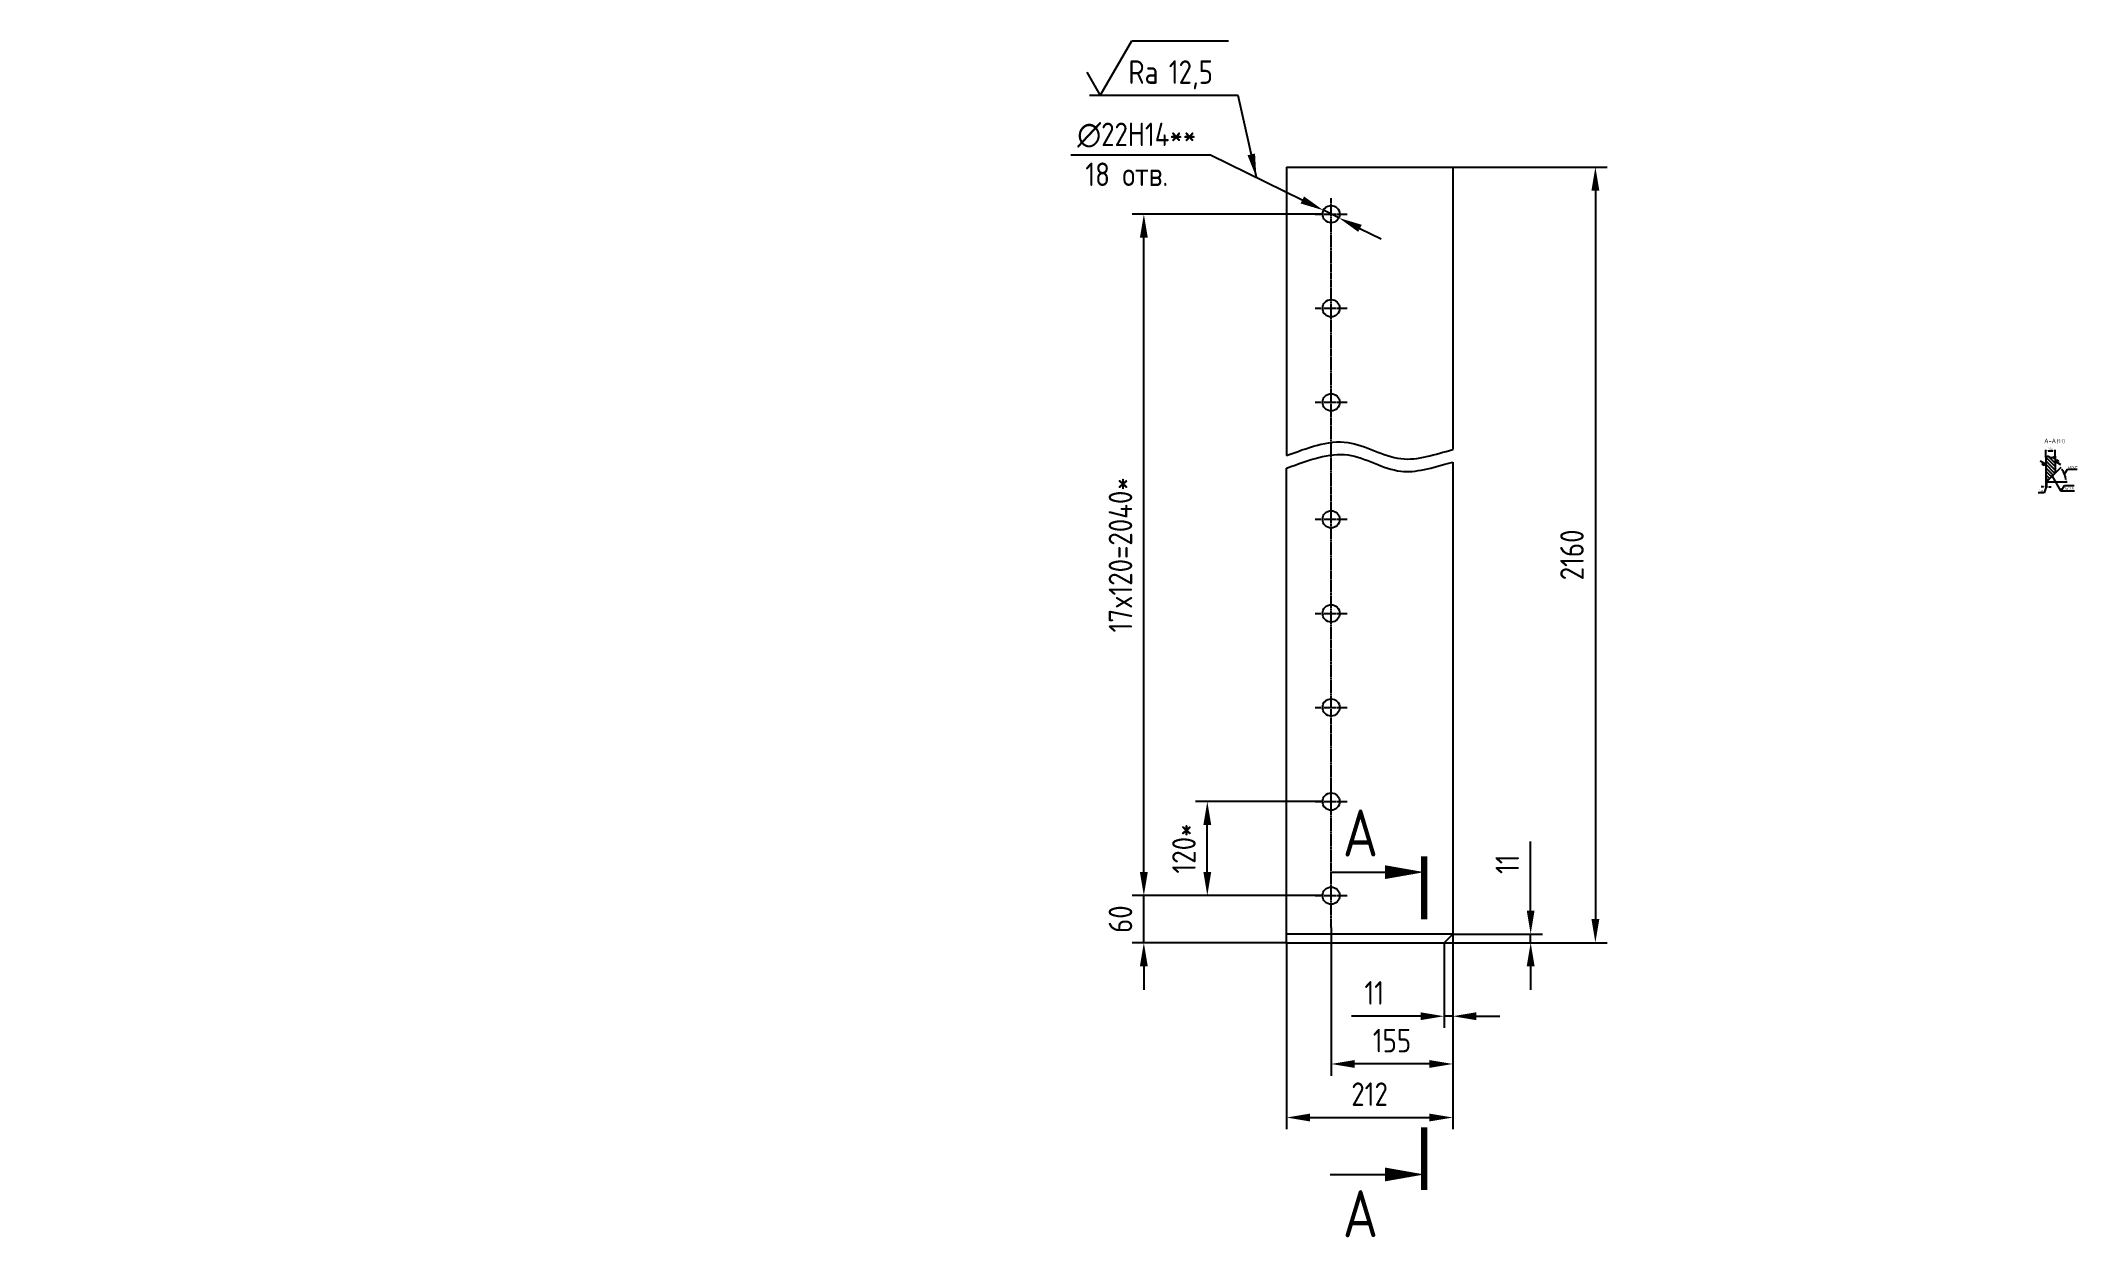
# Model space of a CAD drawing. Header units: millimetres. Extents: x 101 to 2698, y -860 to 666.
# The model-space entities are those that its viewports show. They can reach past a viewport. Long polylines and large blocks are cut down to what shows.
import ezdxf
from ezdxf.enums import TextEntityAlignment as Align

# ---------------------------------------------------------------- set-up
doc = ezdxf.new("R2010")
doc.units = ezdxf.units.MM
doc.header["$LTSCALE"] = 2
doc.linetypes.add('CENTER', pattern=[2, 1.25, -0.25, 0.25, -0.25])
for name, color, linetype in [('Bord', 1, 'Continuous'), ('Cen', 5, 'CENTER'), ('Cont', 6, 'Continuous'), ('Dim', 7, 'Continuous'), ('Hatch', 2, 'Continuous'), ('Text', 3, 'Continuous'), ('Textb', 6, 'Continuous')]:
    doc.layers.add(name, color=color, linetype=linetype)
doc.styles.add('Style1', font='romans.shx', dxfattribs={"width": 0.8})
doc.dimstyles.new('Anqular$2', dxfattribs={"dimtxt": 3, "dimasz": 3, "dimexe": 1.25, "dimexo": 0, "dimgap": 1, "dimtad": 2, "dimtoh": 1, "dimtxsty": 'Style1', "dimcen": 2.5, "dimclrt": 3, "dimadec": 0, "dimazin": 0, "dimtfac": 1, "dimtmove": 1, "dimatfit": 3, "dimfxl": 1, "dimarcsym": 0})
doc.dimstyles.new('DIA_2', dxfattribs={"dimscale": 2, "dimtxt": 3, "dimasz": 3, "dimexe": 0.18, "dimexo": 0.0625, "dimgap": 1, "dimtad": 1, "dimtih": 1, "dimtoh": 1, "dimdec": 0, "dimdsep": 46, "dimtxsty": 'Style1', "dimcen": 0, "dimclrt": 3, "dimadec": 0, "dimazin": 0, "dimtfac": 1, "dimtdec": 0, "dimtmove": 0, "dimatfit": 3, "dimfxl": 1, "dimtolj": 1, "dimarcsym": 0})
doc.dimstyles.new('Lin', dxfattribs={"dimtxt": 3, "dimasz": 3, "dimexe": 1.25, "dimexo": 0, "dimgap": 1, "dimtad": 1, "dimtoh": 1, "dimdec": 3, "dimtxsty": 'Style1', "dimcen": 2.5, "dimclrt": 3, "dimadec": 0, "dimazin": 0, "dimtfac": 1, "dimtdec": 3, "dimtmove": 0, "dimatfit": 3, "dimldrblk": 'DOT', "dimfxl": 1, "dimarcsym": 0})
doc.dimstyles.new('Lin$0', dxfattribs={"dimtxt": 3, "dimasz": 3, "dimexe": 1.25, "dimexo": 0, "dimgap": 1, "dimtad": 1, "dimtoh": 1, "dimtxsty": 'Style1', "dimcen": 2.5, "dimclrt": 3, "dimadec": 0, "dimazin": 0, "dimtfac": 1, "dimtmove": 0, "dimatfit": 3, "dimldrblk": 'NONE', "dimfxl": 1, "dimarcsym": 0})
doc.dimstyles.new('LIN10', dxfattribs={"dimscale": 10, "dimtxt": 3, "dimasz": 3, "dimexe": 1.5, "dimexo": 0, "dimgap": 1.48, "dimtad": 1, "dimdec": 1, "dimzin": 12, "dimdsep": 46, "dimtxsty": 'Style1', "dimcen": 0, "dimclrt": 3, "dimadec": 0, "dimazin": 0, "dimtfac": 1, "dimtdec": 1, "dimtmove": 0, "dimatfit": 0, "dimfxl": 1, "dimtolj": 1, "dimtzin": 12, "dimarcsym": 0})

# ---------------------------------------------------------------- blocks, each defined once
blk = doc.blocks.new('*D16')
at = {"layer": 'Defpoints', "color": 0, "transparency": 16777216}
for p in [(1587.8, -303.9), (1734.7, -303.9), (1734.7, -423.9)]:
    blk.add_point(p, dxfattribs=at)
at = {"layer": 'Dim', "color": 0, "lineweight": -2, "transparency": 16777216}
for p, q in [((1734.7, -303.9), (1572.8, -303.9)), ((1587.8, -393.9), (1587.8, -333.9)), ((1734.7, -423.9), (1572.8, -423.9))]:
    blk.add_line(p, q, dxfattribs=at)
at = {"layer": 'Dim', "color": 0, "transparency": 16777216}
for points in [[(1582.8, -333.9), (1592.8, -333.9), (1587.8, -303.9)], [(1582.8, -393.9), (1592.8, -393.9), (1587.8, -423.9)]]:
    blk.add_solid(points, dxfattribs=at)
at = {"layer": 'Dim', "color": 3, "transparency": 16777216, "insert": (1558, -363.9), "char_height": 30, "attachment_point": 5, "rotation": 90, "style": 'Style1'}
blk.add_mtext('\\A1;120*', dxfattribs=at)
blk = doc.blocks.new('*D17')
at = {"layer": 'Defpoints', "color": 0, "transparency": 16777216}
for p in [(1506.9, 445.3), (1734.7, 445.3), (1688.7, -423.9)]:
    blk.add_point(p, dxfattribs=at)
at = {"layer": 'Dim', "color": 0, "lineweight": -2, "transparency": 16777216}
for p, q in [((1734.7, 445.3), (1491.9, 445.3)), ((1506.9, -393.9), (1506.9, 415.3)), ((1688.7, -423.9), (1491.9, -423.9))]:
    blk.add_line(p, q, dxfattribs=at)
at = {"layer": 'Dim', "color": 0, "transparency": 16777216}
for points in [[(1501.9, 415.3), (1511.9, 415.3), (1506.9, 445.3)], [(1501.9, -393.9), (1511.9, -393.9), (1506.9, -423.9)]]:
    blk.add_solid(points, dxfattribs=at)
at = {"layer": 'Dim', "color": 3, "transparency": 16777216, "insert": (1477.1, 10.7), "char_height": 30, "attachment_point": 5, "rotation": 90, "style": 'Style1'}
blk.add_mtext('\\A1;17x120=2040*', dxfattribs=at)
blk = doc.blocks.new('*D18')
at = {"layer": 'Defpoints', "color": 0, "transparency": 16777216}
for p in [(1900.7, 505.3), (1889.7, -483.9), (2082.5, -483.9)]:
    blk.add_point(p, dxfattribs=at)
at = {"layer": 'Dim', "color": 0, "lineweight": -2, "transparency": 16777216}
for p, q in [((1900.7, 505.3), (2097.5, 505.3)), ((2082.5, 475.3), (2082.5, -453.9)), ((1889.7, -483.9), (2097.5, -483.9))]:
    blk.add_line(p, q, dxfattribs=at)
at = {"layer": 'Dim', "color": 0, "transparency": 16777216}
for points in [[(2077.5, 475.3), (2087.5, 475.3), (2082.5, 505.3)], [(2077.5, -453.9), (2087.5, -453.9), (2082.5, -483.9)]]:
    blk.add_solid(points, dxfattribs=at)
at = {"layer": 'Dim', "color": 3, "transparency": 16777216, "insert": (2052.7, 10.7), "char_height": 30, "attachment_point": 5, "rotation": 90, "style": 'Style1'}
blk.add_mtext('\\A1;2160', dxfattribs=at)
blk = doc.blocks.new('*D19')
at = {"layer": 'Defpoints', "color": 0, "transparency": 16777216}
for p in [(1506.9, -423.9), (1734.7, -423.9), (1688.7, -483.9)]:
    blk.add_point(p, dxfattribs=at)
at = {"layer": 'Dim', "color": 0, "lineweight": -2, "transparency": 16777216}
for p, q in [((1506.9, -393.9), (1506.9, -363.9)), ((1734.7, -423.9), (1491.9, -423.9)), ((1506.9, -483.9), (1506.9, -423.9)), ((1688.7, -483.9), (1491.9, -483.9)), ((1506.9, -513.9), (1506.9, -543.9))]:
    blk.add_line(p, q, dxfattribs=at)
at = {"layer": 'Dim', "color": 0, "transparency": 16777216}
for points in [[(1501.9, -393.9), (1511.9, -393.9), (1506.9, -423.9)], [(1501.9, -513.9), (1511.9, -513.9), (1506.9, -483.9)]]:
    blk.add_solid(points, dxfattribs=at)
at = {"layer": 'Dim', "color": 3, "transparency": 16777216, "insert": (1477.1, -453.9), "char_height": 30, "attachment_point": 5, "rotation": 90, "style": 'Style1'}
blk.add_mtext('\\A1;60', dxfattribs=at)
blk = doc.blocks.new('*D20')
at = {"layer": 'Defpoints', "color": 0, "transparency": 16777216}
for p in [(1745.7, -464.4), (1900.7, -472.9), (1745.7, -638.6)]:
    blk.add_point(p, dxfattribs=at)
at = {"layer": 'Dim', "color": 0, "lineweight": -2, "transparency": 16777216}
for p, q in [((1745.7, -464.4), (1745.7, -653.6)), ((1900.7, -472.9), (1900.7, -653.6)), ((1870.7, -638.6), (1775.7, -638.6))]:
    blk.add_line(p, q, dxfattribs=at)
at = {"layer": 'Dim', "color": 0, "transparency": 16777216}
for points in [[(1775.7, -633.6), (1775.7, -643.6), (1745.7, -638.6)], [(1870.7, -633.6), (1870.7, -643.6), (1900.7, -638.6)]]:
    blk.add_solid(points, dxfattribs=at)
at = {"layer": 'Dim', "color": 3, "transparency": 16777216, "insert": (1823.2, -608.8), "char_height": 30, "attachment_point": 5, "style": 'Style1'}
blk.add_mtext('\\A1;155', dxfattribs=at)
blk = doc.blocks.new('*D21')
at = {"layer": 'Defpoints', "color": 0, "transparency": 16777216}
for p in [(1688.7, -483.9), (1900.7, -472.9), (1900.7, -706.9)]:
    blk.add_point(p, dxfattribs=at)
at = {"layer": 'Dim', "color": 0, "lineweight": -2, "transparency": 16777216}
for p, q in [((1688.7, -483.9), (1688.7, -721.9)), ((1900.7, -472.9), (1900.7, -721.9)), ((1718.7, -706.9), (1870.7, -706.9))]:
    blk.add_line(p, q, dxfattribs=at)
at = {"layer": 'Dim', "color": 0, "transparency": 16777216}
for points in [[(1718.7, -701.9), (1718.7, -711.9), (1688.7, -706.9)], [(1870.7, -701.9), (1870.7, -711.9), (1900.7, -706.9)]]:
    blk.add_solid(points, dxfattribs=at)
at = {"layer": 'Dim', "color": 3, "transparency": 16777216, "insert": (1794.7, -677.1), "char_height": 30, "attachment_point": 5, "style": 'Style1'}
blk.add_mtext('\\A1;212', dxfattribs=at)
blk = doc.blocks.new('*D22')
at = {"layer": 'Defpoints', "color": 0, "transparency": 16777216}
for p in [(1735.8, 450.2), (1755.5, 440.5)]:
    blk.add_point(p, dxfattribs=at)
at = {"layer": 'Dim', "color": 0, "lineweight": -2, "transparency": 16777216}
for p, q in [((1413.8, 521.1), (1591.8, 521.1)), ((1591.8, 521.1), (1708.9, 463.4)), ((1755.5, 440.5), (1735.8, 450.2)), ((1782.4, 427.2), (1809.4, 413.9))]:
    blk.add_line(p, q, dxfattribs=at)
at = {"layer": 'Dim', "color": 0, "transparency": 16777216}
for points in [[(1711.1, 467.9), (1706.7, 458.9), (1735.8, 450.2)], [(1784.7, 431.7), (1780.2, 422.7), (1755.5, 440.5)]]:
    blk.add_solid(points, dxfattribs=at)
at = {"layer": 'Dim', "color": 3, "transparency": 16777216, "insert": (1497.8, 546.1), "char_height": 30, "attachment_point": 5, "style": 'Style1'}
blk.add_mtext('\\A1;∅22H14**', dxfattribs=at)
blk = doc.blocks.new('sherISO_01')
at = {"layer": 'Text'}
blk.add_line((4.04, 7), (16.36, 7), dxfattribs=at)
blk.add_lwpolyline([(-1.73, 3), (0, 0), (4.04, 7)], dxfattribs=at)
at = {"layer": 'Text', "style": 'Style1', "width": 0.8}
blk.add_text('Ra', height=3, dxfattribs=at).set_placement((3.58, 1.5))
blk.add_attdef('12,5', (8.73, 1.5), '', height=3, dxfattribs=at)
blk = doc.blocks.new('sherISO_09')
at = {"layer": 'Text'}
for q in [(-1.7, 3), (4, 7)]:
    blk.add_line((0, 0), q, dxfattribs=at)
blk.add_circle((0, 2.7), 1.35, dxfattribs=at)
blk = doc.blocks.new('razrez03')
at = {"layer": 'Text'}
blk.add_lwpolyline([(0, 0, 0, 1.76, 0), (5, 0, 1.76, 1.76, 0)], format="xyseb", dxfattribs=at)
at = {"layer": 'Text', "const_width": 0.8}
blk.add_lwpolyline([(0, 2), (0, -6)], dxfattribs=at)
at = {"layer": 'Text'}
blk.add_lwpolyline([(12, 0), (5, 0)], dxfattribs=at)
at = {"layer": 'Textb', "style": 'Style1', "width": 0.8}
blk.add_attdef('A', (6.5, 2), '', height=6, dxfattribs=at)
blk = doc.blocks.new('*D23')
at = {"layer": 'Defpoints', "color": 0, "transparency": 16777216}
for p in [(2656.6, 104), (2657.6, 104), (2657.6, 97.4)]:
    blk.add_point(p, dxfattribs=at)
at = {"layer": 'Dim', "color": 0, "lineweight": -2, "transparency": 16777216}
for p, q in [((2656.6, 104), (2656.6, 96.2)), ((2657.6, 104), (2657.6, 96.2)), ((2654.8, 89.8), (2647, 89.8)), ((2653.6, 97.4), (2650.6, 97.4)), ((2657.1, 97.4), (2654.8, 89.8)), ((2656.6, 97.4), (2657.6, 97.4)), ((2656.6, 97.4), (2657.6, 97.4)), ((2660.6, 97.4), (2663.6, 97.4))]:
    blk.add_line(p, q, dxfattribs=at)
at = {"layer": 'Dim', "color": 0, "transparency": 16777216}
for points in [[(2653.6, 97.9), (2653.6, 96.9), (2656.6, 97.4)], [(2660.6, 97.9), (2660.6, 96.9), (2657.6, 97.4)]]:
    blk.add_solid(points, dxfattribs=at)
at = {"layer": 'Dim', "color": 3, "transparency": 16777216, "insert": (2650.9, 92.3), "char_height": 3, "attachment_point": 5, "style": 'Style1'}
blk.add_mtext('1%%p1', dxfattribs=at)
blk = doc.blocks.new('_Dot')
at = {"color": 0, "linetype": 'ByBlock', "lineweight": -2}
blk.add_line((-0.5, 0), (-1, 0), dxfattribs=at)
at = {"color": 0, "linetype": 'ByBlock', "const_width": 0.5}
blk.add_lwpolyline([(-0.25, 0, 1), (0.25, 0, 1)], format="xyb", close=True, dxfattribs=at)
blk = doc.blocks.new('*D24')
at = {"layer": 'Defpoints', "color": 0, "transparency": 16777216}
for p in [(2655.6, 104), (2657.6, 104), (2657.6, 104), (2667.6, 114), (2681.7, 110.5)]:
    blk.add_point(p, dxfattribs=at)
at = {"layer": 'Dim', "color": 0, "lineweight": -2, "transparency": 16777216}
for p, q in [((2657.6, 104), (2683.8, 104)), ((2667.6, 114), (2676.1, 122.6)), ((2680.7, 113.6), (2684.5, 120)), ((2684.5, 120), (2696.7, 120))]:
    blk.add_line(p, q, dxfattribs=at)
blk.add_arc((2657.6, 104), 25, 6.8732, 38.1268, dxfattribs=at)
at = {"layer": 'Dim', "color": 0, "transparency": 16777216}
for points in [[(2676.9, 119.1), (2677.6, 119.8), (2675.2, 121.7)], [(2682.9, 107), (2681.9, 107), (2682.6, 104)]]:
    blk.add_solid(points, dxfattribs=at)
at = {"layer": 'Dim', "color": 3, "transparency": 16777216, "insert": (2691.1, 122.5), "char_height": 3, "attachment_point": 5, "style": 'Style1'}
blk.add_mtext('45°%%p2%%d', dxfattribs=at)
blk = doc.blocks.new('ZNAK02')
at = {"layer": 'Textb', "style": 'Style1', "width": 0.8}
blk.add_attdef('А-А', text='', height=6, dxfattribs=at).set_placement((13.9, -0.1), align=Align.RIGHT)
blk.add_attdef('SC(1)', (14.9, -0.1), '', height=5, dxfattribs=at)
blk = doc.blocks.new('*D26')
at = {"layer": 'Defpoints', "color": 0, "transparency": 16777216}
for p in [(2656.6, 135), (2668.6, 143.4), (2668.6, 135)]:
    blk.add_point(p, dxfattribs=at)
at = {"layer": 'Dim', "color": 0, "lineweight": -2, "transparency": 16777216}
for p, q in [((2656.6, 135), (2656.6, 144.7)), ((2659.6, 143.4), (2665.6, 143.4)), ((2668.6, 135), (2668.6, 144.7))]:
    blk.add_line(p, q, dxfattribs=at)
at = {"layer": 'Dim', "color": 0, "transparency": 16777216}
for points in [[(2659.6, 143.9), (2659.6, 142.9), (2656.6, 143.4)], [(2665.6, 143.9), (2665.6, 142.9), (2668.6, 143.4)]]:
    blk.add_solid(points, dxfattribs=at)
at = {"layer": 'Dim', "color": 3, "transparency": 16777216, "insert": (2662.6, 145.9), "char_height": 3, "attachment_point": 5, "style": 'Style1'}
blk.add_mtext('12*', dxfattribs=at)
blk = doc.blocks.new('_None')
blk = doc.blocks.new('*D27')
at = {"layer": 'Defpoints', "color": 0, "transparency": 16777216}
for p in [(1889.7, -483.9), (1900.7, -483.9), (1900.7, -577.7)]:
    blk.add_point(p, dxfattribs=at)
at = {"layer": 'Dim', "color": 0, "lineweight": -2, "transparency": 16777216}
for p, q in [((1889.7, -483.9), (1889.7, -592.7)), ((1900.7, -483.9), (1900.7, -592.7)), ((1859.7, -577.7), (1771.5, -577.7)), ((1900.7, -577.7), (1889.7, -577.7)), ((1930.7, -577.7), (1960.7, -577.7))]:
    blk.add_line(p, q, dxfattribs=at)
at = {"layer": 'Dim', "color": 0, "transparency": 16777216}
for points in [[(1859.7, -572.7), (1859.7, -582.7), (1889.7, -577.7)], [(1930.7, -572.7), (1930.7, -582.7), (1900.7, -577.7)]]:
    blk.add_solid(points, dxfattribs=at)
at = {"layer": 'Dim', "color": 3, "transparency": 16777216, "insert": (1800.6, -547.9), "char_height": 30, "attachment_point": 5, "style": 'Style1'}
blk.add_mtext('\\A1;11', dxfattribs=at)
blk = doc.blocks.new('*D28')
at = {"layer": 'Defpoints', "color": 0, "transparency": 16777216}
for p in [(1900.7, -472.9), (1900.7, -483.9), (2000, -472.9)]:
    blk.add_point(p, dxfattribs=at)
at = {"layer": 'Dim', "color": 0, "lineweight": -2, "transparency": 16777216}
for p, q in [((2000, -442.9), (2000, -354.7)), ((1900.7, -472.9), (2015, -472.9)), ((1900.7, -483.9), (2015, -483.9)), ((2000, -483.9), (2000, -472.9)), ((2000, -513.9), (2000, -543.9))]:
    blk.add_line(p, q, dxfattribs=at)
at = {"layer": 'Dim', "color": 0, "transparency": 16777216}
for points in [[(1995, -442.9), (2005, -442.9), (2000, -472.9)], [(1995, -513.9), (2005, -513.9), (2000, -483.9)]]:
    blk.add_solid(points, dxfattribs=at)
at = {"layer": 'Dim', "color": 3, "transparency": 16777216, "insert": (1970.2, -383.8), "char_height": 30, "attachment_point": 5, "rotation": 90, "style": 'Style1'}
blk.add_mtext('\\A1;11', dxfattribs=at)

msp = doc.modelspace()

# ---------------------------------------------------------------- hatches: boundary and pattern name
at = {"layer": 'Hatch'}
h = msp.add_hatch(dxfattribs=at)
h.set_pattern_fill('ANSI31', color=256, angle=-90, style=0)
h.set_pattern_definition([(315, (2430.2635, 1371.895), (2.245064, 2.245064), [])])
edge = h.paths.add_edge_path()
edge.add_spline(control_points=[(2668.5548, 136.7289), (2666.3544, 135.4115), (2662.9722, 133.3865), (2659.0902, 137.768), (2657.3449, 135.8941), (2656.5548, 135.0458)], knot_values=[0, 0, 0, 0, 6.653765286, 10.227414781, 13.183312097, 13.183312097, 13.183312097, 13.183312097], degree=3, periodic=0)
edge.add_line((2656.5548, 135.0458), (2656.5548, 103.9952))
edge.add_line((2656.5548, 103.9952), (2657.5548, 103.9952))
edge.add_line((2657.5548, 103.9952), (2668.5548, 114.9952))
edge.add_line((2668.5548, 114.9952), (2668.5548, 136.7289))

# ---------------------------------------------------------------- linework, layer by layer
at = {"layer": 'Bord'}
for points, knots in [([(1688.6651, 137.6109), (1714.9826, 146.5299), (1764.2796, 167.7999), (1833.1735, 121.916), (1878.4665, 139.4342), (1900.6651, 144.9513)], [0.031857641, 0.031857641, 0.031857641, 0.031857641, 80.757993373, 151.246071907, 218.999626327, 218.999626327, 218.999626327, 218.999626327]), ([(1688.6651, 121.4151), (1718.4418, 131.9683), (1765.9494, 150.709), (1830.6592, 107.6307), (1873.2408, 121.5518), (1900.6651, 128.9772)], [5.308886995, 5.308886995, 5.308886995, 5.308886995, 80.727709845, 151.215788379, 210.98178303, 210.98178303, 210.98178303, 210.98178303]), ([(2656.5548, 135.0458), (2657.3449, 135.8941), (2659.0902, 137.768), (2662.9722, 133.3865), (2666.3544, 135.4115), (2668.5548, 136.7289)], [0, 0, 0, 0, 2.955897316, 6.529546812, 13.183312097, 13.183312097, 13.183312097, 13.183312097])]:
    msp.add_open_spline(points, degree=3, knots=knots, dxfattribs=at)
at = {"layer": 'Cen'}
for p, q in [((1725.1651, 445.3158), (1766.1651, 445.3158)), ((1745.6651, -464.4152), (1745.6651, 465.8158)), ((1725.1651, 325.3158), (1766.1651, 325.3158)), ((1725.1651, 205.3158), (1766.1651, 205.3158)), ((1725.1651, 56.0848), (1766.1651, 56.0848)), ((1725.1651, -63.9152), (1766.1651, -63.9152)), ((1725.1651, -183.9152), (1766.1651, -183.9152)), ((1725.1651, -303.9152), (1766.1651, -303.9152)), ((1725.1651, -423.9152), (1766.1651, -423.9152))]:
    msp.add_line(p, q, dxfattribs=at)
at = {"layer": 'Cont'}
for p, q in [((1688.6651, 505.3158), (1688.6651, 137.6109)), ((1688.6651, 505.3158), (1900.6651, 505.3158)), ((1900.6651, 505.3158), (1900.6651, 144.9513)), ((2656.5548, 135.0458), (2656.5548, 103.9952)), ((2668.5548, 136.7289), (2668.5548, 114.9952)), ((1688.6651, -483.9152), (1688.6651, 121.4151)), ((1900.6651, 128.9772), (1900.6651, -472.9152)), ((2656.5548, 103.9952), (2657.5548, 103.9952)), ((2656.5548, 103.9952), (2657.5548, 103.9952)), ((2657.5548, 103.9952), (2668.5548, 114.9952)), ((1900.6651, -472.9152), (1688.6651, -472.9152)), ((1688.6651, -483.9152), (1889.6651, -483.9152)), ((1889.6651, -483.9152), (1900.6651, -472.9152))]:
    msp.add_line(p, q, dxfattribs=at)
for centre in [(1745.6651, 445.3158), (1745.6651, 325.3158), (1745.6651, 205.3158), (1745.6651, 56.0848), (1745.6651, -63.9152), (1745.6651, -183.9152), (1745.6651, -303.9152), (1745.6651, -423.9152)]:
    msp.add_circle(centre, 11, dxfattribs=at)

# ---------------------------------------------------------------- block references
for p, rotation in [((2656.5548, 126.3448), 90), ((2668.5548, 130.1017), 270)]:
    msp.add_blockref('sherISO_09', p, dxfattribs=dict(rotation=rotation))
at = {"layer": 'Dim'}
msp.add_blockref('sherISO_01', (2676.6398, 92.3172), dxfattribs=at).add_auto_attribs({'12,5': '12,5'})
ref = msp.add_blockref('razrez03', (1864.3744, -393.9543), dxfattribs=dict(at, xscale=-10, yscale=10, zscale=10))
ref.add_attrib('A', 'A', (1760.5173, -373.9543), dxfattribs={"layer": 'Textb', "height": 60, "style": 'Style1', "width": 0.8})
ref = msp.add_blockref('razrez03', (1864.3744, -779.5207), dxfattribs=dict(at, xscale=10, yscale=10, zscale=10, rotation=180))
ref.add_attrib('A', 'A', (1760.5173, -859.5207), dxfattribs={"layer": 'Textb', "height": 60, "style": 'Style1', "width": 0.8})
at = {"layer": 'Hatch', "xscale": 10, "yscale": 10, "zscale": 10}
msp.add_blockref('sherISO_01', (1451.4, 596.4852), dxfattribs=at).add_auto_attribs({'12,5': '12,5'})
at = {"layer": 'Textb'}
msp.add_blockref('ZNAK02', (2655.7052, 153.257, 0), dxfattribs=at).add_auto_attribs({'А-А': 'A-A', 'SC(1)': '(1:1)'})

# ---------------------------------------------------------------- texts
at = {"layer": 'Hatch', "color": 3, "style": 'Style1', "width": 0.8}
msp.add_text('18 отв.', height=30, dxfattribs=at).set_placement((1432.3335, 481.141))

# ---------------------------------------------------------------- dimensions: what is measured, and where the dimension line sits
at = {"layer": 'Dim'}
dim = msp.add_diameter_dim_2p(p1=(1755.5333, 440.4558), p2=(1735.7969, 450.1757), text='<>H14**', dimstyle='DIA_2', override={"dimscale": 10}, dxfattribs=at)
dim.commit()
dim.dimension.update_dxf_attribs({"geometry": '*D22', "text_midpoint": (1497.8329, 521.0761), "dimtype": 163})
for base, p1, p2, text, picture, middle in [((2082.4559, -483.9152), (1900.6651, 505.3158), (1889.6651, -483.9152), '2160', '*D18', (2052.6559, 10.7003)), ((1506.9373, 445.3158), (1688.6651, -423.9152), (1734.6651, 445.3158), '17x120=2040*', '*D17', (1477.1373, 10.7003)), ((1587.7586, -303.9152), (1734.6651, -423.9152), (1734.6651, -303.9152), '<>*', '*D16', (1557.9586, -363.9152))]:
    dim = msp.add_linear_dim(base=base, p1=p1, p2=p2, angle=90, text=text, dimstyle='LIN10', dxfattribs=at)
    dim.commit()
    dim.dimension.update_dxf_attribs({"geometry": picture, "text_midpoint": middle})
dim = msp.add_linear_dim(base=(2668.5548, 143.4012), p1=(2656.5548, 135.0458), p2=(2668.5548, 135.0458), text='<>*', dimstyle='Lin$0', dxfattribs=at)
dim.commit()
dim.dimension.update_dxf_attribs({"geometry": '*D26', "text_midpoint": (2662.5548, 145.9012)})
dim = msp.add_linear_dim(base=(2657.5548, 97.4167), p1=(2656.5548, 103.9952), p2=(2657.5548, 103.9952), text='<>%%p1', dimstyle='Lin', override={"dimtp": 1, "dimtm": 2, "dimtmove": 1}, dxfattribs=at)
dim.commit()
dim.dimension.update_dxf_attribs({"geometry": '*D23', "text_midpoint": (2653.7978, 89.7533), "dimtype": 160})
dim = msp.add_angular_dim_2l(base=(2681.7253, 110.4716), line1=((2655.5548, 103.9952), (2657.5548, 103.9952)), line2=((2657.5548, 103.9952), (2667.5548, 113.9952)), text='<>%%p2%%d', dimstyle='Anqular$2', override={"dimtmove": 1}, dxfattribs=at)
dim.commit()
dim.dimension.update_dxf_attribs({"geometry": '*D24', "text_midpoint": (2691.078, 122.5438), "dimtype": 162})
dim = msp.add_linear_dim(base=(1999.9544, -472.9152), p1=(1900.6651, -483.9152), p2=(1900.6651, -472.9152), angle=90, dimstyle='LIN10', dxfattribs=at)
dim.commit()
dim.dimension.update_dxf_attribs({"geometry": '*D28', "text_midpoint": (1970.1544, -383.8295)})
dim = msp.add_linear_dim(base=(1506.9373, -423.9152), p1=(1688.6651, -483.9152), p2=(1734.6651, -423.9152), angle=90, dimstyle='LIN10', dxfattribs=at)
dim.commit()
dim.dimension.update_dxf_attribs({"geometry": '*D19', "text_midpoint": (1506.9373, -453.9152), "dimtype": 160})
for base, p1, p2, picture, middle in [((1745.6651, -638.5852), (1900.6651, -472.9152), (1745.6651, -464.4152), '*D20', (1823.1651, -638.5852)), ((1900.6651, -577.7129), (1889.6651, -483.9152), (1900.6651, -483.9152), '*D27', (1800.5794, -577.7129))]:
    dim = msp.add_linear_dim(base=base, p1=p1, p2=p2, dimstyle='LIN10', dxfattribs=at)
    dim.commit()
    dim.dimension.update_dxf_attribs({"geometry": picture, "text_midpoint": middle, "dimtype": 160})
dim = msp.add_linear_dim(base=(1900.6651, -706.8894), p1=(1688.6651, -483.9152), p2=(1900.6651, -472.9152), dimstyle='LIN10', dxfattribs=at)
dim.commit()
dim.dimension.update_dxf_attribs({"geometry": '*D21', "text_midpoint": (1794.6651, -677.0894)})

# ---------------------------------------------------------------- leaders
for points, dimstyle in [([(1650.3583, 492.2531), (1627.0608, 596.4852), (1437.7543, 596.4852)], 'LIN10'), ([(2664.7079, 111.1483), (2675.2273, 92.3335), (2693.3007, 92.3335)], 'Lin')]:
    msp.add_leader(points, dimstyle=dimstyle, dxfattribs=at)

doc.saveas('drawing.dxf')
